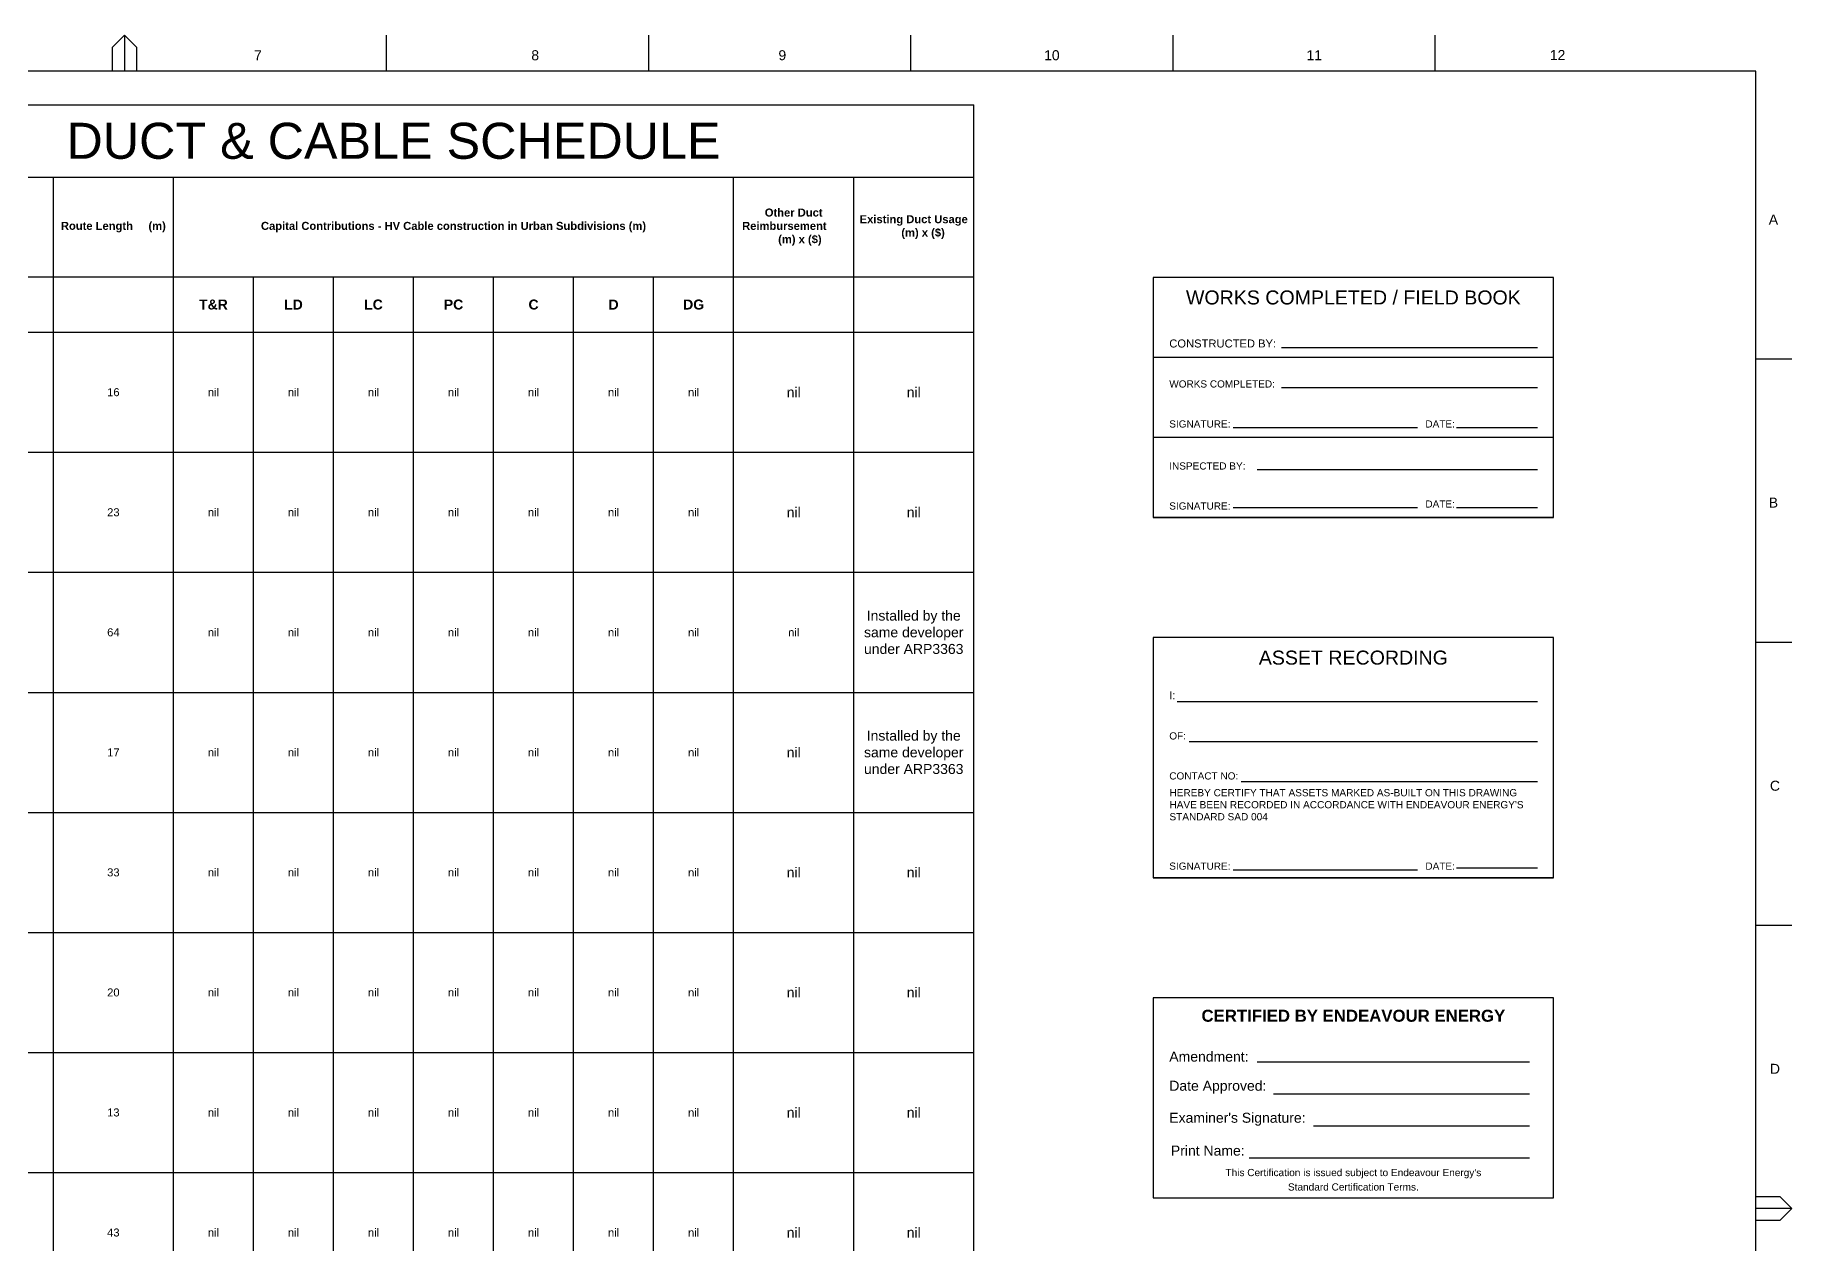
# Paper-space layout 'Duct B1' of a CAD drawing. Header units: metres, sheet in millimetres. Extents: x -9 to 824, y -9 to 577.
# Drawn here: x 385.4 to 824.4, y 275.3 to 577.4 of the extents above; entities that cross this region are included whole.
import ezdxf
from ezdxf.enums import TextEntityAlignment as Align

# ---------------------------------------------------------------- set-up
doc = ezdxf.new("R2010")
doc.units = ezdxf.units.M
doc.layers.get('0').update_dxf_attribs({"color": 6})
doc.layers.add('Notes', color=7, linetype='Continuous')
doc.styles.add('ARIAL', font='arial.ttf', dxfattribs={"height": 2})
doc.styles.get("Standard").update_dxf_attribs({"font": 'arial.ttf'})

# ---------------------------------------------------------------- blocks, each defined once
blk = doc.blocks.new('A1_FRAME_TITLE')
at = {"layer": 'Notes'}
for p, q in [((413.68, 580.39), (416.68, 583.39)), ((413.68, 574.39), (413.68, 580.39)), ((416.68, 583.39), (416.68, 574.39)), ((416.68, 583.39), (419.68, 580.39)), ((419.68, 580.39), (419.68, 574.39)), ((482.19, 574.39), (482.19, 583.39)), ((547.7, 574.39), (547.7, 583.39)), ((613.21, 574.39), (613.21, 583.39)), ((678.72, 574.39), (678.72, 583.39)), ((744.23, 574.39), (744.23, 583.39)), ((824.37, 5.97), (824.37, 574.39)), ((833.35, 502.43), (824.35, 502.43)), ((824.37, 431.68), (833.35, 431.68)), ((824.35, 360.93), (833.35, 360.93)), ((833.35, 290.18), (824.35, 290.18)), ((824.37, 293.18), (830.35, 293.18)), ((830.35, 293.18), (833.35, 290.18)), ((833.35, 290.18), (830.35, 287.18)), ((830.35, 287.18), (824.37, 287.18))]:
    blk.add_line(p, q, dxfattribs=at)
at = {"layer": 'Notes', "flags": 128}
blk.add_lwpolyline([(824.37, 574.39), (149.5, 574.39)], dxfattribs=at)
at = {"layer": 'Notes', "style": 'ARIAL'}
for s, p in [('7', (449.08, 577.12)), ('8', (518.36, 577.12)), ('9', (580.11, 577.12)), ('10', (646.5, 577.12)), ('11', (712.06, 577.12)), ('12', (772.87, 577.16)), ('A', (827.58, 536.06)), ('B', (827.58, 465.31)), ('C', (827.87, 394.56)), ('D', (827.87, 323.81))]:
    blk.add_text(s, height=2.5, dxfattribs=at).set_placement(p)
at = {"layer": 'Notes', "style": 'ARIAL', "flags": 8}
blk.add_attdef('VERSION_NO', text='', height=1.5, rotation=90, dxfattribs=at).set_placement((261.75, 40.04), align=Align.MIDDLE_CENTER)
at = {"layer": 'Notes', "style": 'ARIAL'}
for tag, height, p in [('CAP_NO', 2, (496.37, 44.97)), ('IE_NUM', 2, (496.37, 38.97)), ('REF_1', 2, (321.87, 32.97)), ('GEN_WO', 2.5, (427.37, 32.97)), ('HV_SWITCH', 2, (496.37, 32.97)), ('REF_2', 2, (321.87, 26.97)), ('OH_WO', 2.5, (427.37, 26.97)), ('UBD_REF', 2, (496.37, 26.97)), ('REF_3', 2, (321.87, 20.97)), ('UG_WO', 2.5, (427.37, 20.97)), ('GIS_MAP_No', 2, (496.37, 20.97)), ('REF_4', 2, (321.87, 14.97)), ('SUB_WO', 2.5, (427.37, 14.97)), ('HV_OP_DIAG', 2, (496.37, 14.97)), ('LGA', 2, (496.37, 8.97))]:
    blk.add_attdef(tag, text='', height=height, dxfattribs=at).set_placement(p, align=Align.MIDDLE_LEFT)
for tag, height, p in [('T1', 4, (679.37, 41.13)), ('T2', 4, (679.37, 35.13)), ('REF_No_1', 2.5, (306.87, 32.97)), ('T3', 4, (679.37, 29.13)), ('REF_No_2', 2.5, (306.87, 26.97)), ('DRAWN', 2.5, (561.87, 25.97)), ('REF_No_3', 2.5, (306.87, 20.97)), ('T4', 4, (679.37, 23.13)), ('NUM', 8, (791.37, 20.97)), ('REV', 8, (819.37, 20.97)), ('DATE', 2.5, (561.87, 17.97)), ('T5', 4, (679.37, 17.13)), ('REF_No_4', 2.5, (306.87, 14.97)), ('T6', 4, (679.37, 11.13)), ('CHD', 2.5, (561.87, 9.97)), ('DESIGN', 2.5, (601.87, 9.97)), ('NS', 2.5, (789.8, 8.94)), ('SHTS', 2.5, (804.81, 8.95))]:
    blk.add_attdef(tag, text='', height=height, dxfattribs=at).set_placement(p, align=Align.MIDDLE_CENTER)
blk.add_attdef('scale', text='', height=2.5, dxfattribs=at).set_placement((560.29, 33.27), align=Align.CENTER)
blk.add_attdef('ExportID', (9.08, 2.39), '', height=2.5, dxfattribs=at)
at = {"layer": 'Notes', "style": 'ARIAL', "flags": 1}
for tag, p, height in [('ProjectType', (14.17, -26.8), 2.5), ('ExportDate', (60.28, -26.79), 2.5), ('ExportUserName', (69.15, -26.8), 2.5), ('DesignerCompanyName', (81.48, -26.79), 2.5), ('ExportAreaOfInterest', (97.1, -26.81), 2.5), ('GIS_SUCCESS', (112, -26.78), 2.5), ('CAD_SUCCESS', (121.79, -26.78), 2.5), ('DEPOTCODE', (132.11, -26.88), 2.5), ('ExportCategories', (140.08, -26.8), 2.5), ('Comments', (154.38, -26.88), 2.5), ('ProjectNumber', (23.56, -26.82), 0.1), ('DrawingNumber', (35.51, -26.8), 0.1), ('ProjectDescription', (47.56, -26.83), 0.1)]:
    blk.add_attdef(tag, p, '', height=height, dxfattribs=at)
blk = doc.blocks.new('*T574')
at = {"layer": 'Notes', "color": 0, "linetype": 'ByBlock', "lineweight": -2, "ltscale": 0.5, "transparency": 16777216}
for p, q in [((0, 506.83), (290, 506.83)), ((0, 0), (0, 506.83)), ((290, 0), (290, 506.83)), ((0, 488.73), (290, 488.73)), ((20, 0), (20, 488.73)), ((60, 0), (60, 488.73)), ((90, 0), (90, 488.73)), ((230, 0), (230, 488.73)), ((260, 0), (260, 488.73)), ((0, 463.82), (290, 463.82)), ((110, 0), (110, 463.82)), ((130, 0), (130, 463.82)), ((150, 0), (150, 463.82)), ((170, 0), (170, 463.82)), ((190, 0), (190, 463.82)), ((210, 0), (210, 463.82)), ((0, 450), (290, 450)), ((0, 420), (290, 420)), ((0, 390), (290, 390)), ((0, 360), (290, 360)), ((0, 330), (290, 330)), ((0, 300), (290, 300)), ((0, 270), (290, 270)), ((0, 240), (290, 240)), ((0, 210), (290, 210)), ((0, 180), (290, 180)), ((0, 150), (290, 150)), ((0, 120), (290, 120)), ((0, 90), (290, 90)), ((0, 60), (290, 60)), ((0, 30), (290, 30)), ((0, 0), (290, 0))]:
    blk.add_line(p, q, dxfattribs=at)
at = {"layer": 'Notes', "color": 0, "ltscale": 0.5, "transparency": 16777216}
for s, insert, char_height, width, attachment_point in [('{\\H2.25x;DUCT & CABLE SCHEDULE\\H0.24692x;                                                                                                                           \\H2.25x;                                                                     }', (145, 497.78), 4, 287, 5), ('{\\fArial|b1|i0|c0|p34;Other Duct Reimbursement            (m) x ($) }', (245, 476.28), 2, 27, 5), ('{\\fArial|b1|i0|c0|p34;Existing Duct Usage       (m) x ($)}', (275, 476.28), 2, 27, 5), ('{\\fArial|b1|i0|c0|p34;Route}', (10, 476.28), 2, 17, 5), ('{\\fArial|b1|i0|c0|p34;Configuration}', (40, 476.28), 2, 37, 5), ('{\\fArial|b1|i0|c0|p34;Route Length     (m)}', (75, 476.28), 2, 27, 5), ('{\\fArial|b1|i0|c0|p34;Capital Contributions - HV Cable construction in Urban Subdivisions (m)}', (160, 476.28), 2, 137, 5), ('{\\fArial|b1|i0|c0|p34;T&R}', (100, 456.91), 2.5, 17, 5), ('{\\fArial|b1|i0|c0|p34;LD}', (120, 456.91), 2.5, 17, 5), ('{\\fArial|b1|i0|c0|p34;LC}', (140, 456.91), 2.5, 17, 5), ('{\\fArial|b1|i0|c0|p34;PC}', (160, 456.91), 2.5, 17, 5), ('{\\fArial|b1|i0|c0|p34;C}', (180, 456.91), 2.5, 17, 5), ('{\\fArial|b1|i0|c0|p34;D}', (200, 456.91), 2.5, 17, 5), ('{\\fArial|b1|i0|c0|p34;DG}', (220, 456.91), 2.5, 17, 5), ('New Road Crossing', (40, 448.5), 2, 37, 2), ('B5-C3', (10, 435), 4, 17, 5), ('16', (75, 435), 2, 27, 5), ('nil', (100, 435), 2, 17, 5), ('nil', (120, 435), 2, 17, 5), ('nil', (140, 435), 2, 17, 5), ('nil', (160, 435), 2, 17, 5), ('nil', (180, 435), 2, 17, 5), ('nil', (200, 435), 2, 17, 5), ('nil', (220, 435), 2, 17, 5), ('nil', (245, 435), 2.5, 27, 5), ('nil', (275, 435), 2.5, 27, 5), ('New', (40, 418.5), 2, 37, 2), ('C3-C4', (10, 405), 4, 17, 5), ('23', (75, 405), 2, 27, 5), ('nil', (100, 405), 2, 17, 5), ('nil', (120, 405), 2, 17, 5), ('nil', (140, 405), 2, 17, 5), ('nil', (160, 405), 2, 17, 5), ('nil', (180, 405), 2, 17, 5), ('nil', (200, 405), 2, 17, 5), ('nil', (220, 405), 2, 17, 5), ('nil', (245, 405), 2.5, 27, 5), ('nil', (275, 405), 2.5, 27, 5), ('Existing Easement', (40, 388.5), 2, 37, 2), ('Installed by the same developer under ARP3363', (275, 375), 2.5, 27, 5), ('C0-D0', (10, 375), 4, 17, 5), ('64', (75, 375), 2, 27, 5), ('nil', (100, 375), 2, 17, 5), ('nil', (120, 375), 2, 17, 5), ('nil', (140, 375), 2, 17, 5), ('nil', (160, 375), 2, 17, 5), ('nil', (180, 375), 2, 17, 5), ('nil', (200, 375), 2, 17, 5), ('nil', (220, 375), 2, 17, 5), ('nil', (245, 375), 2, 27, 5), ('Road Crossing', (40, 358.5), 2, 37, 2), ('D0-E0', (10, 345), 4, 17, 5), ('Installed by the same developer under ARP3363', (275, 345), 2.5, 27, 5), ('17', (75, 345), 2, 27, 5), ('nil', (100, 345), 2, 17, 5), ('nil', (120, 345), 2, 17, 5), ('nil', (140, 345), 2, 17, 5), ('nil', (160, 345), 2, 17, 5), ('nil', (180, 345), 2, 17, 5), ('nil', (200, 345), 2, 17, 5), ('nil', (220, 345), 2, 17, 5), ('nil', (245, 345), 2.5, 27, 5), ('E0-E1', (10, 315), 4, 17, 5), ('nil', (100, 315), 2, 17, 5), ('nil', (120, 315), 2, 17, 5), ('nil', (140, 315), 2, 17, 5), ('nil', (160, 315), 2, 17, 5), ('nil', (180, 315), 2, 17, 5), ('nil', (200, 315), 2, 17, 5), ('nil', (220, 315), 2, 17, 5), ('nil', (245, 315), 2.5, 27, 5), ('nil', (275, 315), 2.5, 27, 5), ('33', (75, 315), 2, 27, 5), ('E1-E2', (10, 285), 4, 17, 5), ('20', (75, 285), 2, 27, 5), ('nil', (100, 285), 2, 17, 5), ('nil', (120, 285), 2, 17, 5), ('nil', (140, 285), 2, 17, 5), ('nil', (160, 285), 2, 17, 5), ('nil', (180, 285), 2, 17, 5), ('nil', (200, 285), 2, 17, 5), ('nil', (220, 285), 2, 17, 5), ('nil', (245, 285), 2.5, 27, 5), ('nil', (275, 285), 2.5, 27, 5), ('Existing Ducts', (40, 268.5), 2, 37, 2), ('E2-E3', (10, 255), 4, 17, 5), ('13', (75, 255), 2, 27, 5), ('nil', (100, 255), 2, 17, 5), ('nil', (120, 255), 2, 17, 5), ('nil', (140, 255), 2, 17, 5), ('nil', (160, 255), 2, 17, 5), ('nil', (180, 255), 2, 17, 5), ('nil', (200, 255), 2, 17, 5), ('nil', (220, 255), 2, 17, 5), ('nil', (245, 255), 2.5, 27, 5), ('nil', (275, 255), 2.5, 27, 5), ('E0-E4', (10, 225), 4, 17, 5), ('43', (75, 225), 2, 27, 5), ('nil', (100, 225), 2, 17, 5), ('nil', (120, 225), 2, 17, 5), ('nil', (140, 225), 2, 17, 5), ('nil', (160, 225), 2, 17, 5), ('nil', (180, 225), 2, 17, 5), ('nil', (200, 225), 2, 17, 5), ('nil', (220, 225), 2, 17, 5), ('nil', (245, 225), 2.5, 27, 5), ('nil', (275, 225), 2.5, 27, 5), ('E4-E5', (10, 195), 4, 17, 5), ('33', (75, 195), 2, 27, 5), ('nil', (100, 195), 2, 17, 5), ('nil', (120, 195), 2, 17, 5), ('nil', (140, 195), 2, 17, 5), ('nil', (160, 195), 2, 17, 5), ('nil', (180, 195), 2, 17, 5), ('nil', (200, 195), 2, 17, 5), ('nil', (220, 195), 2, 17, 5), ('nil', (245, 195), 2.5, 27, 5), ('nil', (275, 195), 2.5, 27, 5), ('New Road Crossing', (40, 178.5), 2, 37, 2), ('E4-D4', (10, 165), 4, 17, 5), ('16', (75, 165), 2, 27, 5), ('nil', (100, 165), 2, 17, 5), ('nil', (120, 165), 2, 17, 5), ('nil', (140, 165), 2, 17, 5), ('nil', (160, 165), 2, 17, 5), ('nil', (180, 165), 2, 17, 5), ('nil', (200, 165), 2, 17, 5), ('nil', (220, 165), 2, 17, 5), ('nil', (245, 165), 2.5, 27, 5), ('nil', (275, 165), 2.5, 27, 5), ('D3-D5', (10, 135), 4, 17, 5), ('nil', (100, 135), 2, 17, 5), ('nil', (120, 135), 2, 17, 5), ('nil', (140, 135), 2, 17, 5), ('nil', (160, 135), 2, 17, 5), ('nil', (180, 135), 2, 17, 5), ('nil', (200, 135), 2, 17, 5), ('nil', (220, 135), 2, 17, 5), ('nil', (245, 135), 2.5, 27, 5), ('nil', (275, 135), 2.5, 27, 5), ('20', (75, 135), 2, 27, 5), ('New Road Crossing', (40, 118.5), 2, 37, 2), ('E1-D2', (10, 105), 4, 17, 5), ('17', (75, 105), 2, 27, 5), ('nil', (100, 105), 2, 17, 5), ('nil', (120, 105), 2, 17, 5), ('nil', (140, 105), 2, 17, 5), ('nil', (160, 105), 2, 17, 5), ('nil', (180, 105), 2, 17, 5), ('nil', (200, 105), 2, 17, 5), ('nil', (220, 105), 2, 17, 5), ('nil', (245, 105), 2.5, 27, 5), ('nil', (275, 105), 2.5, 27, 5), ('D2-D1', (10, 75), 4, 17, 5), ('23', (75, 75), 2, 27, 5), ('nil', (100, 75), 2, 17, 5), ('nil', (120, 75), 2, 17, 5), ('nil', (140, 75), 2, 17, 5), ('nil', (160, 75), 2, 17, 5), ('nil', (180, 75), 2, 17, 5), ('nil', (200, 75), 2, 17, 5), ('nil', (220, 75), 2, 17, 5), ('nil', (245, 75), 2.5, 27, 5), ('nil', (275, 75), 2.5, 27, 5), ('Existing Easement', (40, 58.5), 2, 37, 2), ('Installed by the same developer under ARP3363', (275, 45), 2.5, 27, 5), ('E0-F0', (10, 45), 4, 17, 5), ('68', (75, 45), 2, 27, 5), ('nil', (100, 45), 2, 17, 5), ('nil', (120, 45), 2, 17, 5), ('nil', (140, 45), 2, 17, 5), ('nil', (160, 45), 2, 17, 5), ('nil', (180, 45), 2, 17, 5), ('nil', (200, 45), 2, 17, 5), ('nil', (220, 45), 2, 17, 5), ('nil', (245, 45), 2.5, 27, 5), ('Installed by the same developer under ARP3363', (275, 15), 2.5, 27, 5), ('Z0-B1', (10, 15), 4, 17, 5), ('8', (75, 15), 2, 27, 5), ('nil', (100, 15), 2, 17, 5), ('nil', (120, 15), 2, 17, 5), ('nil', (140, 15), 2, 17, 5), ('nil', (160, 15), 2, 17, 5), ('nil', (180, 15), 2, 17, 5), ('nil', (200, 15), 2, 17, 5), ('nil', (220, 15), 2, 17, 5), ('nil', (245, 15), 2.5, 27, 5)]:
    blk.add_mtext(s, dxfattribs=dict(at, insert=insert, char_height=char_height, width=width, attachment_point=attachment_point))
blk = doc.blocks.new('Certfied by Endeavour Energy')
at = {"layer": 'Notes', "lineweight": -3}
for p, q in [((26, 34), (94, 34)), ((30, 26), (94, 26)), ((40, 18), (94, 18)), ((24, 10), (94, 10))]:
    blk.add_line(p, q, dxfattribs=at)
at = {"layer": 'Notes'}
blk.add_lwpolyline([(0, 0), (100, 0), (100, 50), (0, 50)], close=True, dxfattribs=at)
at = {"layer": 'Notes', "ltscale": 10, "insert": (50, 47), "char_height": 3, "width": 80, "attachment_point": 2}
blk.add_mtext('{\\fArial|b1|i0|c0|p34;CERTIFIED BY ENDEAVOUR ENERGY}', dxfattribs=at)
at = {"layer": 'Notes', "char_height": 2.5, "attachment_point": 7}
for s, insert, width in [('Amendment:', (4, 34), 19.80559345), ('Date Approved:', (4, 26), 32), ("Examiner's Signature:", (4, 18), 50), ('Print Name:', (4.403783, 10.5), 23.596217)]:
    blk.add_mtext(s, dxfattribs=dict(at, insert=insert, width=width))
at = {"layer": 'Notes', "lineweight": -3, "insert": (50, 4.5), "char_height": 1.8, "attachment_point": 5, "line_spacing_factor": 1.2}
blk.add_mtext("This Certification is issued subject to Endeavour Energy's \\PStandard Certification Terms.", dxfattribs=at)

psp = doc.layouts.new('Duct B1')

# ---------------------------------------------------------------- linework, layer by layer
at = {"layer": 'Notes', "transparency": 33554684}
for p, q in [((764.86, 496.86), (664.86, 496.86)), ((764.86, 476.86), (664.86, 476.86)), ((764.86, 456.86), (664.86, 456.86)), ((764.86, 366.86), (664.86, 366.86))]:
    psp.add_line(p, q, dxfattribs=at)
at = {"layer": 'Notes', "lineweight": -3, "transparency": 33554684}
for p, q in [((696.86, 499.36), (760.86, 499.36)), ((696.86, 489.36), (760.86, 489.36)), ((684.86, 479.36), (730.86, 479.36)), ((740.61, 479.36), (760.86, 479.36)), ((690.86, 468.86), (760.86, 468.86)), ((684.86, 459.36), (730.86, 459.36)), ((740.61, 459.36), (760.86, 459.36)), ((670.86, 410.86), (760.86, 410.86)), ((673.86, 400.86), (760.86, 400.86)), ((686.86, 390.86), (760.86, 390.86)), ((684.86, 368.86), (730.86, 368.86)), ((740.61, 369.36), (760.86, 369.36))]:
    psp.add_line(p, q, dxfattribs=at)
at = {"layer": 'Notes', "transparency": 33554684}
for points in [[(664.86, 456.86), (764.86, 456.86), (764.86, 516.86), (664.86, 516.86)], [(664.86, 366.86), (764.86, 366.86), (764.86, 426.86), (664.86, 426.86)]]:
    psp.add_lwpolyline(points, close=True, dxfattribs=at)

# ---------------------------------------------------------------- block references
psp.add_blockref('*T574', (330, 53.17))
at = {"layer": 'Notes'}
psp.add_blockref('A1_FRAME_TITLE', (-8.92, -5.97), dxfattribs=at)
at = {"layer": 'Notes', "transparency": 33554687}
psp.add_blockref('Certfied by Endeavour Energy', (664.86, 286.86), dxfattribs=at)

# ---------------------------------------------------------------- texts
at = {"layer": 'Notes', "lineweight": -3, "transparency": 33554684}
for s, height, p in [('WORKS COMPLETED / FIELD BOOK', 3.5, (714.86, 511.86)), ('SIGNATURE:', 1.79, (676.5, 480.25)), ('DATE:', 1.79, (736.54, 480.25)), ('DATE:', 1.79, (736.54, 460.25)), ('SIGNATURE:', 1.79, (676.5, 459.75)), ('ASSET RECORDING', 3.5, (714.86, 421.86)), ('SIGNATURE:', 1.79, (676.5, 369.75)), ('DATE:', 1.79, (736.54, 369.75))]:
    psp.add_text(s, height=height, dxfattribs=at).set_placement(p, align=Align.MIDDLE_CENTER)
for s, height, p in [('CONSTRUCTED BY:', 2, (668.86, 500.36)), ('WORKS COMPLETED:', 1.79, (668.86, 490.25)), ('INSPECTED BY:', 1.79, (668.86, 469.75))]:
    psp.add_text(s, height=height, dxfattribs=at).set_placement(p, align=Align.MIDDLE_LEFT)
for s, height, p in [('I:', 2, (668.86, 410.86)), ('OF:', 1.79, (668.86, 400.86)), ('CONTACT NO:', 1.79, (668.86, 390.86))]:
    psp.add_text(s, height=height, dxfattribs=at).set_placement(p, align=Align.BOTTOM_LEFT)
at = {"layer": 'Notes', "transparency": 33554684, "insert": (668.9, 389), "char_height": 1.8, "width": 92, "attachment_point": 1}
psp.add_mtext("HEREBY CERTIFY THAT ASSETS MARKED AS-BUILT ON THIS DRAWING \\PHAVE BEEN RECORDED IN ACCORDANCE WITH ENDEAVOUR ENERGY'S \\PSTANDARD SAD 004", dxfattribs=at)

doc.saveas('drawing.dxf')
